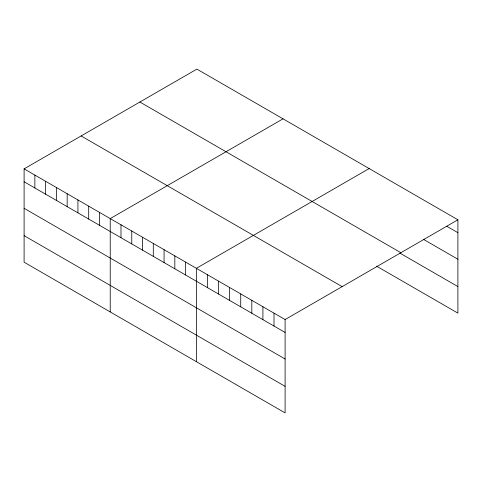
<?xml version="1.0" encoding="UTF-8"?>
<svg xmlns="http://www.w3.org/2000/svg" width="482" height="482" viewBox="0 0 482 482"><rect width="100%" height="100%" fill="white"/><g stroke="black" fill="none" stroke-linecap="round" stroke-linejoin="round"><path stroke-width="0.72" d="M24.1 168.869L285.103 319.554L285.103 412.893L24.1 262.208L24.1 168.869L196.897 69.107L457.9 219.792L457.9 313.131L376.556 266.166M283.03 118.831L110.233 218.593L110.233 311.932M369.158 168.555L196.361 268.323L196.361 361.663M285.103 319.554L457.9 219.792M446.808 226.287L457.9 232.692M423.389 239.313L457.9 259.238M139.876 102.027L400.873 252.713M399.97 253.14L457.9 286.585M81.121 135.948L342.124 286.633M24.1 181.768L285.103 332.459M24.1 208.314L285.103 359M24.1 235.662L285.103 386.353M274.011 313.149L274.011 326.055M262.919 306.745L262.919 319.65M251.821 300.346L251.821 313.246M240.729 293.942L240.729 306.841M229.637 287.537L229.637 300.437M218.545 281.133L218.545 294.032M207.453 274.728L207.453 287.627M185.594 262.106L185.594 275.005M174.827 255.888L174.827 268.793M164.061 249.676L164.061 262.576M153.294 243.458L153.294 256.358M142.527 237.24L142.527 250.146M131.761 231.029L131.761 243.928M120.994 224.811L120.994 237.71M99.467 212.381L99.467 225.281M88.7 206.163L88.7 219.063M77.933 199.946L77.933 212.851M67.167 193.734L67.167 206.633M56.4 187.516L56.4 200.416M45.633 181.298L45.633 194.204M34.867 175.087L34.867 187.986"/></g></svg>
